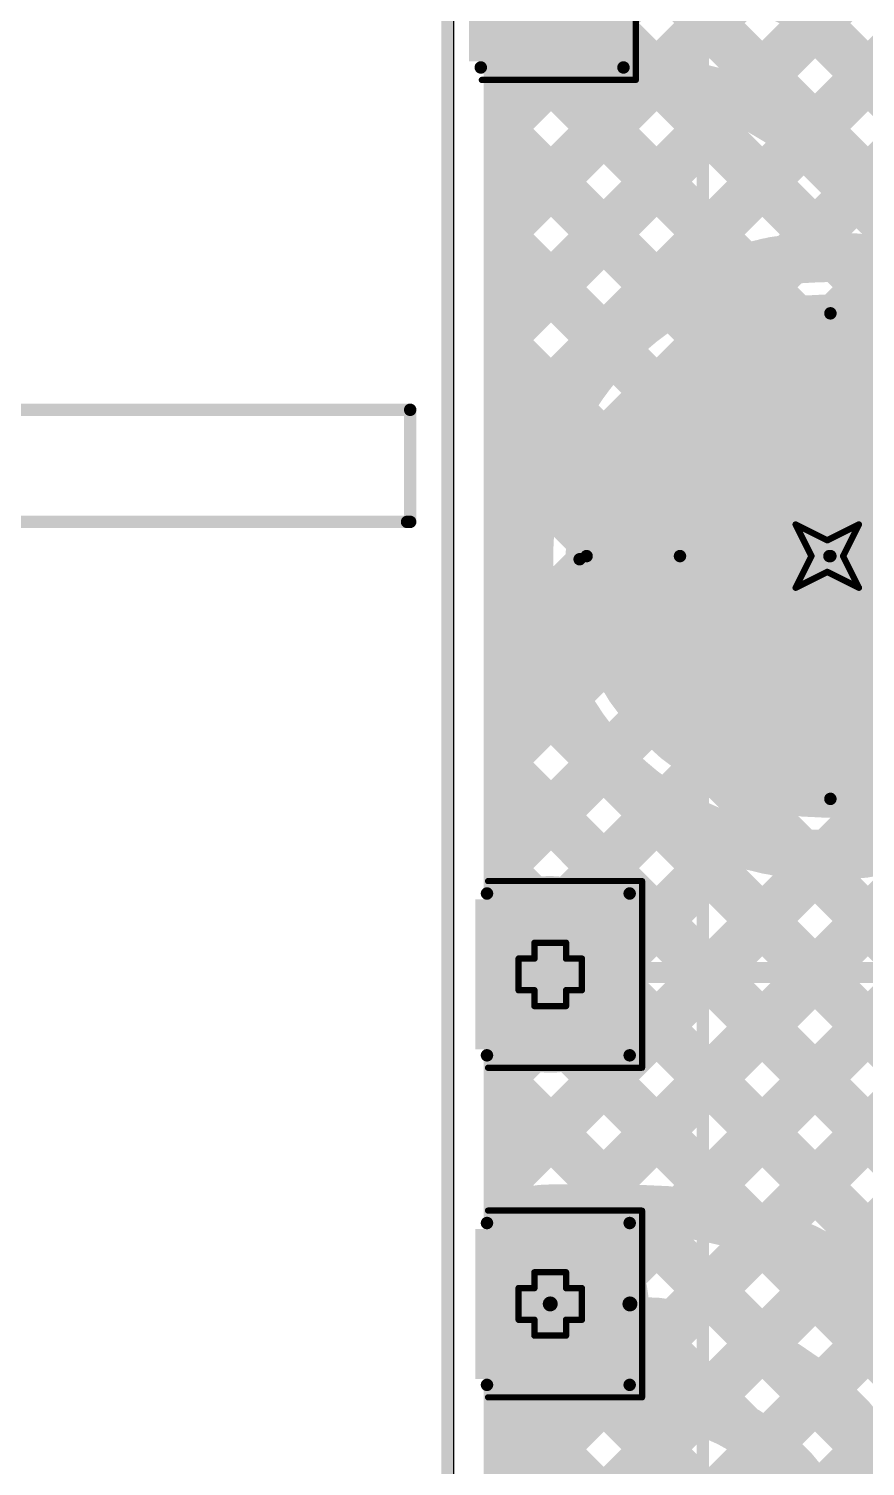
# Model space of a CAD drawing. Header units: millimetres. Extents: x 13 to 259, y -2 to 326.
# Drawn here: x 93.39 to 100.1, y 99.99 to 111.54 of the extents above; entities that cross this region are included whole.
import ezdxf

# ---------------------------------------------------------------- set-up
doc = ezdxf.new("R2010")
doc.units = ezdxf.units.MM
for name, color, linetype in [('BottomLayer', 5, 'Continuous'), ('BottomSolder', 6, 'Continuous'), ('ConnectLayer', 7, 'Continuous'), ('DrillDrawing', 1, 'Continuous'), ('Mechanical14', 56, 'Continuous'), ('Mechanical34', 56, 'Continuous'), ('Mechanical35', 56, 'Continuous'), ('Mechanical37', 56, 'Continuous'), ('Mechanical8', 56, 'Continuous'), ('MidLayer1', 16, 'Continuous'), ('MidLayer2', 76, 'Continuous'), ('MidLayer3', 90, 'Continuous'), ('MidLayer4', 156, 'Continuous'), ('MidLayer5', 130, 'Continuous'), ('MidLayer6', 216, 'Continuous'), ('MultiLayer', 9, 'Continuous'), ('TopLayer', 1, 'Continuous'), ('TopPaste', 8, 'Continuous'), ('TopSolder', 216, 'Continuous')]:
    doc.layers.add(name, color=color, linetype=linetype)

# ---------------------------------------------------------------- blocks, each defined once
blk = doc.blocks.new('PCB_CONN_0603F_54')
at = {"layer": 'Mechanical14', "const_width": 0.1}
for points in [[(0.508, 0.65), (-0.638, 0.65)], [(-0.638, 0.65), (-0.638, -0.65)], [(0.508, -0.65), (-0.638, -0.65)]]:
    blk.add_lwpolyline(points, dxfattribs=at)
at = {"layer": 'Mechanical14', "const_width": 0.05}
for points in [[(-0.663, 0.65, 1), (-0.613, 0.65, 1)], [(-0.663, 0.65, 1), (-0.613, 0.65, 1)], [(0.483, 0.65, 1), (0.533, 0.65, 1)], [(-0.663, -0.65, 1), (-0.613, -0.65, 1)], [(-0.663, -0.65, 1), (-0.613, -0.65, 1)], [(0.483, -0.65, 1), (0.533, -0.65, 1)]]:
    blk.add_lwpolyline(points, format="xyb", close=True, dxfattribs=at)
at = {"layer": 'Mechanical34', "const_width": 0.05}
blk.add_lwpolyline([(0.5, -0.75), (-0.738, -0.75)], dxfattribs=at)
at = {"layer": 'Mechanical34', "const_width": 0.025}
for points in [[(-0.75, -0.75, 1), (-0.726, -0.75, 1)], [(0.487, -0.75, 1), (0.512, -0.75, 1)]]:
    blk.add_lwpolyline(points, format="xyb", close=True, dxfattribs=at)
at = {"layer": 'Mechanical35', "const_width": 0.05}
blk.add_lwpolyline([(0.5, 0.75), (-0.738, 0.75)], dxfattribs=at)
at = {"layer": 'Mechanical35', "const_width": 0.025}
for points in [[(-0.75, 0.75, 1), (-0.726, 0.75, 1)], [(0.487, 0.75, 1), (0.512, 0.75, 1)]]:
    blk.add_lwpolyline(points, format="xyb", close=True, dxfattribs=at)
at = {"layer": 'Mechanical37', "const_width": 0.05}
blk.add_lwpolyline([(-0.738, 0.75), (-0.738, -0.75)], dxfattribs=at)
at = {"layer": 'Mechanical37', "const_width": 0.025}
for points in [[(-0.75, 0.75, 1), (-0.726, 0.75, 1)], [(-0.75, -0.75, 1), (-0.726, -0.75, 1)]]:
    blk.add_lwpolyline(points, format="xyb", close=True, dxfattribs=at)
at = {"layer": 'TopLayer'}
blk.add_solid([(-0.5, -0.5), (0.5, -0.5), (-0.5, 0.5), (0.5, 0.5)], dxfattribs=at)
at = {"layer": 'TopPaste'}
blk.add_solid([(-0.5, -0.5), (0.5, -0.5), (-0.5, 0.5), (0.5, 0.5)], dxfattribs=at)
at = {"layer": 'TopSolder'}
blk.add_solid([(-0.602, -0.602), (0.602, -0.602), (-0.602, 0.602), (0.602, 0.602)], dxfattribs=at)
blk = doc.blocks.new('PCB_CONN_0603F_55')
at = {"layer": 'Mechanical14', "const_width": 0.1}
for points in [[(0.508, 0.65), (-0.638, 0.65)], [(-0.638, 0.65), (-0.638, -0.65)], [(0.508, -0.65), (-0.638, -0.65)]]:
    blk.add_lwpolyline(points, dxfattribs=at)
at = {"layer": 'Mechanical14', "const_width": 0.05}
for points in [[(-0.663, 0.65, 1), (-0.613, 0.65, 1)], [(-0.663, 0.65, 1), (-0.613, 0.65, 1)], [(0.483, 0.65, 1), (0.533, 0.65, 1)], [(-0.663, -0.65, 1), (-0.613, -0.65, 1)], [(-0.663, -0.65, 1), (-0.613, -0.65, 1)], [(0.483, -0.65, 1), (0.533, -0.65, 1)]]:
    blk.add_lwpolyline(points, format="xyb", close=True, dxfattribs=at)
at = {"layer": 'Mechanical34', "const_width": 0.05}
blk.add_lwpolyline([(0.5, -0.75), (-0.738, -0.75)], dxfattribs=at)
at = {"layer": 'Mechanical34', "const_width": 0.025}
for points in [[(-0.75, -0.75, 1), (-0.726, -0.75, 1)], [(0.487, -0.75, 1), (0.512, -0.75, 1)]]:
    blk.add_lwpolyline(points, format="xyb", close=True, dxfattribs=at)
at = {"layer": 'Mechanical35', "const_width": 0.05}
blk.add_lwpolyline([(0.5, 0.75), (-0.738, 0.75)], dxfattribs=at)
at = {"layer": 'Mechanical35', "const_width": 0.025}
for points in [[(-0.75, 0.75, 1), (-0.726, 0.75, 1)], [(0.487, 0.75, 1), (0.512, 0.75, 1)]]:
    blk.add_lwpolyline(points, format="xyb", close=True, dxfattribs=at)
at = {"layer": 'Mechanical37', "const_width": 0.05}
blk.add_lwpolyline([(-0.738, 0.75), (-0.738, -0.75)], dxfattribs=at)
at = {"layer": 'Mechanical37', "const_width": 0.025}
for points in [[(-0.75, 0.75, 1), (-0.726, 0.75, 1)], [(-0.75, -0.75, 1), (-0.726, -0.75, 1)]]:
    blk.add_lwpolyline(points, format="xyb", close=True, dxfattribs=at)
at = {"layer": 'TopLayer'}
blk.add_solid([(-0.5, -0.5), (0.5, -0.5), (-0.5, 0.5), (0.5, 0.5)], dxfattribs=at)
at = {"layer": 'TopPaste'}
blk.add_solid([(-0.5, -0.5), (0.5, -0.5), (-0.5, 0.5), (0.5, 0.5)], dxfattribs=at)
at = {"layer": 'TopSolder'}
blk.add_solid([(-0.602, -0.602), (0.602, -0.602), (-0.602, 0.602), (0.602, 0.602)], dxfattribs=at)
blk = doc.blocks.new('PCB_CONN_0603F_56')
at = {"layer": 'Mechanical14', "const_width": 0.1}
for points in [[(0.508, 0.65), (-0.638, 0.65)], [(-0.638, 0.65), (-0.638, -0.65)], [(0.508, -0.65), (-0.638, -0.65)]]:
    blk.add_lwpolyline(points, dxfattribs=at)
at = {"layer": 'Mechanical14', "const_width": 0.05}
for points in [[(-0.663, 0.65, 1), (-0.613, 0.65, 1)], [(-0.663, 0.65, 1), (-0.613, 0.65, 1)], [(0.483, 0.65, 1), (0.533, 0.65, 1)], [(-0.663, -0.65, 1), (-0.613, -0.65, 1)], [(-0.663, -0.65, 1), (-0.613, -0.65, 1)], [(0.483, -0.65, 1), (0.533, -0.65, 1)]]:
    blk.add_lwpolyline(points, format="xyb", close=True, dxfattribs=at)
at = {"layer": 'Mechanical34', "const_width": 0.05}
blk.add_lwpolyline([(0.5, -0.75), (-0.738, -0.75)], dxfattribs=at)
at = {"layer": 'Mechanical34', "const_width": 0.025}
for points in [[(-0.75, -0.75, 1), (-0.726, -0.75, 1)], [(0.487, -0.75, 1), (0.512, -0.75, 1)]]:
    blk.add_lwpolyline(points, format="xyb", close=True, dxfattribs=at)
at = {"layer": 'Mechanical35', "const_width": 0.05}
blk.add_lwpolyline([(0.5, 0.75), (-0.738, 0.75)], dxfattribs=at)
at = {"layer": 'Mechanical35', "const_width": 0.025}
for points in [[(-0.75, 0.75, 1), (-0.726, 0.75, 1)], [(0.487, 0.75, 1), (0.512, 0.75, 1)]]:
    blk.add_lwpolyline(points, format="xyb", close=True, dxfattribs=at)
at = {"layer": 'Mechanical37', "const_width": 0.05}
blk.add_lwpolyline([(-0.738, 0.75), (-0.738, -0.75)], dxfattribs=at)
at = {"layer": 'Mechanical37', "const_width": 0.025}
for points in [[(-0.75, 0.75, 1), (-0.726, 0.75, 1)], [(-0.75, -0.75, 1), (-0.726, -0.75, 1)]]:
    blk.add_lwpolyline(points, format="xyb", close=True, dxfattribs=at)
at = {"layer": 'TopLayer'}
blk.add_solid([(-0.5, -0.5), (0.5, -0.5), (-0.5, 0.5), (0.5, 0.5)], dxfattribs=at)
at = {"layer": 'TopPaste'}
blk.add_solid([(-0.5, -0.5), (0.5, -0.5), (-0.5, 0.5), (0.5, 0.5)], dxfattribs=at)
at = {"layer": 'TopSolder'}
blk.add_solid([(-0.602, -0.602), (0.602, -0.602), (-0.602, 0.602), (0.602, 0.602)], dxfattribs=at)
blk = doc.blocks.new('MTG240_400_178')
at = {"layer": 'BottomLayer', "const_width": 2}
blk.add_lwpolyline([(-1, 0, 1), (1, 0, 1)], format="xyb", close=True, dxfattribs=at)
at = {"layer": 'BottomSolder', "const_width": 2.102}
blk.add_lwpolyline([(-1.051, 0, 1), (1.051, 0, 1)], format="xyb", close=True, dxfattribs=at)
at = {"layer": 'MidLayer1', "const_width": 2}
blk.add_lwpolyline([(-1, 0, 1), (1, 0, 1)], format="xyb", close=True, dxfattribs=at)
at = {"layer": 'MidLayer2', "const_width": 2}
blk.add_lwpolyline([(-1, 0, 1), (1, 0, 1)], format="xyb", close=True, dxfattribs=at)
at = {"layer": 'MidLayer3', "const_width": 2}
blk.add_lwpolyline([(-1, 0, 1), (1, 0, 1)], format="xyb", close=True, dxfattribs=at)
at = {"layer": 'MidLayer4', "const_width": 2}
blk.add_lwpolyline([(-1, 0, 1), (1, 0, 1)], format="xyb", close=True, dxfattribs=at)
at = {"layer": 'MidLayer5', "const_width": 2}
blk.add_lwpolyline([(-1, 0, 1), (1, 0, 1)], format="xyb", close=True, dxfattribs=at)
at = {"layer": 'MidLayer6', "const_width": 2}
blk.add_lwpolyline([(-1, 0, 1), (1, 0, 1)], format="xyb", close=True, dxfattribs=at)
at = {"layer": 'MultiLayer', "const_width": 2}
blk.add_lwpolyline([(-1, 0, 1), (1, 0, 1)], format="xyb", close=True, dxfattribs=at)
at = {"layer": 'TopLayer', "const_width": 2}
blk.add_lwpolyline([(-1, 0, 1), (1, 0, 1)], format="xyb", close=True, dxfattribs=at)
at = {"layer": 'TopSolder', "const_width": 2.102}
blk.add_lwpolyline([(-1.051, 0, 1), (1.051, 0, 1)], format="xyb", close=True, dxfattribs=at)

msp = doc.modelspace()

# ---------------------------------------------------------------- linework, layer by layer
at = {"layer": 'BottomLayer', "const_width": 0.25}
for points in [[(97.45, 103.94, 1), (97.7, 103.94, 1)], [(97.45, 101.293, 1), (97.7, 101.293, 1)]]:
    msp.add_lwpolyline(points, format="xyb", close=True, dxfattribs=at)
at = {"layer": 'ConnectLayer'}
msp.add_line((96.8, 84.7), (96.8, 118.759), dxfattribs=at)
msp.add_line((96.8, 84.7), (96.8, 118.759), dxfattribs=at)
at = {"layer": 'ConnectLayer', "const_width": 0.4}
for points in [[(97.24, 109.119), (107.393, 119.273)], [(97.24, 109.119), (107.393, 119.273)], [(98.068, 111.645), (100.849, 114.425)], [(98.068, 111.645), (100.849, 114.425)], [(98.068, 111.645), (100.849, 114.425)], [(97.24, 109.968), (101.423, 114.151)], [(97.24, 109.968), (101.423, 114.151)], [(97.24, 109.968), (101.423, 114.151)], [(97.24, 114.043), (100.95, 110.333)], [(97.24, 114.043), (100.95, 110.333)], [(97.24, 114.043), (100.95, 110.333)], [(97.24, 114.043), (100.484, 110.799)], [(98.068, 111.645), (100.484, 114.061)], [(97.24, 109.119), (101.719, 113.598)], [(97.24, 109.968), (100.484, 113.212)], [(97.24, 113.195), (100.854, 109.581)], [(97.24, 113.195), (100.854, 109.581)], [(97.24, 113.195), (100.854, 109.581)], [(97.24, 113.195), (100.484, 109.95)], [(97.24, 108.271), (101.719, 112.749)], [(97.24, 109.119), (100.484, 112.364)], [(97.24, 108.271), (100.903, 111.933)], [(97.24, 108.271), (100.903, 111.933)], [(97.24, 107.422), (101.719, 111.901)], [(99.502, 109.684), (101.603, 111.785)], [(99.502, 109.684), (101.603, 111.785)], [(97.24, 108.271), (100.484, 111.515)], [(98.025, 111.561), (99.885, 109.702)], [(98.025, 111.561), (99.885, 109.702)], [(98.025, 111.561), (101.35, 108.236)], [(98.025, 111.561), (99.885, 109.702)], [(97.24, 104.426), (97.24, 111.358)], [(97.24, 104.426), (97.24, 111.358)], [(97.24, 104.426), (97.24, 111.358)], [(97.24, 104.426), (97.24, 111.358)], [(97.24, 110.816), (97.755, 111.332)], [(97.24, 110.816), (97.755, 111.332)], [(97.24, 110.816), (97.755, 111.332)], [(97.24, 110.816), (97.755, 111.332)], [(97.447, 111.29), (99.13, 109.608)], [(97.447, 111.29), (99.13, 109.608)], [(97.447, 111.29), (101.35, 107.388)], [(97.447, 111.29), (99.13, 109.608)], [(97.24, 104.426), (97.24, 111.156)], [(97.24, 110.816), (97.514, 111.091)], [(97.24, 109.968), (98.362, 111.09)], [(97.55, 111.09), (98.423, 111.09)], [(97.648, 111.09), (99.13, 109.608)], [(98.498, 111.088), (99.885, 109.702)], [(97.24, 109.119), (99.084, 110.963)], [(97.24, 110.649), (98.542, 109.347)], [(97.24, 110.649), (98.542, 109.347)], [(97.24, 110.649), (101.35, 106.539)], [(97.24, 110.649), (98.542, 109.347)], [(97.24, 110.649), (98.542, 109.347)], [(99.502, 109.684), (100.484, 110.667)], [(97.24, 108.271), (99.608, 110.639)], [(99.682, 110.569), (100.738, 109.513)], [(99.502, 109.684), (100.034, 110.216)], [(97.24, 106.574), (100.815, 110.149)], [(97.24, 109.801), (98.071, 108.969)], [(97.24, 109.801), (98.071, 108.969)], [(97.24, 109.801), (101.35, 105.691)], [(97.24, 109.801), (98.071, 108.969)], [(97.24, 109.8), (98.071, 108.969)], [(97.24, 105.725), (100.966, 109.452)], [(97.24, 104.877), (101.35, 108.987)], [(97.24, 108.952), (97.709, 108.483)], [(97.24, 108.952), (97.709, 108.483)], [(97.24, 108.952), (101.35, 104.842)], [(97.24, 108.952), (97.709, 108.483)], [(97.24, 108.952), (97.709, 108.483)], [(97.723, 104.511), (101.35, 108.138)], [(97.24, 108.103), (97.467, 107.876)], [(97.24, 108.103), (97.467, 107.876)], [(97.24, 108.103), (101.35, 103.993)], [(97.24, 108.103), (97.467, 107.876)], [(97.24, 108.103), (97.467, 107.876)], [(97.24, 107.422), (97.416, 107.598)], [(97.24, 107.422), (97.416, 107.598)], [(97.24, 107.422), (97.416, 107.598)], [(97.24, 107.422), (97.416, 107.598)], [(97.24, 99.786), (104.762, 107.308)], [(97.24, 99.786), (104.762, 107.308)], [(97.24, 107.255), (97.406, 107.089)], [(97.24, 107.255), (97.406, 107.089)], [(97.24, 107.255), (101.35, 103.145)], [(97.24, 107.255), (97.406, 107.089)], [(97.24, 107.255), (97.406, 107.089)], [(98.147, 104.086), (101.35, 107.29)], [(97.24, 106.574), (97.453, 106.786)], [(97.24, 106.574), (97.453, 106.786)], [(97.24, 106.574), (97.453, 106.786)], [(97.24, 106.574), (97.453, 106.786)], [(97.24, 102.331), (101.35, 106.441)], [(97.24, 106.406), (100.797, 102.85)], [(97.24, 106.406), (100.797, 102.85)], [(97.24, 106.406), (101.35, 102.296)], [(97.24, 106.406), (100.797, 102.85)], [(97.24, 106.406), (100.484, 103.162)], [(97.24, 105.725), (97.681, 106.166)], [(97.24, 105.725), (97.681, 106.166)], [(97.24, 105.725), (97.681, 106.166)], [(97.24, 105.725), (97.681, 106.166)], [(97.24, 104.877), (98.034, 105.671)], [(97.24, 104.877), (98.034, 105.671)], [(97.24, 104.877), (98.034, 105.671)], [(97.24, 104.877), (98.034, 105.671)], [(97.637, 101.88), (101.35, 105.593)], [(97.24, 105.558), (101.264, 101.534)], [(97.24, 105.558), (101.264, 101.534)], [(97.24, 105.558), (101.35, 101.448)], [(97.24, 105.558), (101.264, 101.534)], [(97.24, 105.558), (100.484, 102.313)], [(97.723, 104.511), (98.494, 105.283)], [(97.723, 104.511), (98.494, 105.283)], [(97.723, 104.511), (98.494, 105.283)], [(97.723, 104.511), (98.494, 105.283)], [(97.637, 101.88), (100.763, 105.006)], [(97.637, 101.88), (100.763, 105.006)], [(97.811, 102.053), (100.763, 105.006)], [(98.147, 104.086), (99.071, 105.01)], [(98.147, 104.086), (99.071, 105.01)], [(98.147, 104.086), (99.071, 105.01)], [(98.147, 104.086), (99.071, 105.01)], [(97.24, 102.331), (99.806, 104.897)], [(97.24, 102.331), (99.806, 104.897)], [(97.24, 102.331), (99.806, 104.897)], [(97.24, 102.331), (99.806, 104.897)], [(99.589, 104.906), (101.266, 103.229)], [(99.589, 104.906), (101.266, 103.229)], [(99.589, 104.906), (101.266, 103.229)], [(99.589, 104.906), (100.484, 104.01)], [(97.24, 104.709), (97.436, 104.513)], [(97.24, 104.709), (97.436, 104.513)], [(97.24, 104.709), (97.436, 104.513)], [(97.24, 104.709), (97.436, 104.513)], [(97.24, 104.709), (97.436, 104.513)], [(97.637, 101.88), (100.484, 104.727)], [(98.122, 101.516), (101.35, 104.744)], [(98.122, 101.516), (101.124, 104.519)], [(98.122, 101.516), (101.124, 104.519)], [(98.633, 102.027), (101.124, 104.519)], [(99.318, 101.864), (101.74, 104.286)], [(97.24, 99.786), (101.35, 103.896)], [(98.122, 101.516), (100.484, 103.879)], [(98.148, 103.801), (100.796, 101.153)], [(98.148, 103.801), (100.796, 101.153)], [(98.148, 103.801), (101.35, 100.599)], [(98.148, 103.801), (100.796, 101.153)], [(98.148, 103.801), (100.484, 101.465)], [(97.24, 101.779), (97.24, 103.454)], [(97.24, 101.779), (97.24, 103.454)], [(97.24, 101.779), (97.24, 103.454)], [(97.24, 101.976), (97.24, 103.454)], [(97.24, 101.779), (97.24, 103.454)], [(97.24, 103.18), (97.429, 103.368)], [(97.24, 103.18), (97.429, 103.368)], [(97.24, 103.18), (97.429, 103.368)], [(97.24, 103.18), (97.429, 103.368)], [(97.24, 103.18), (97.429, 103.368)], [(97.73, 103.371), (105.694, 95.407)], [(97.73, 103.371), (105.694, 95.407)], [(97.73, 103.371), (101.35, 99.751)], [(97.73, 103.371), (99.197, 101.904)], [(97.73, 103.371), (100.484, 100.616)], [(97.24, 99.786), (100.484, 103.03)], [(97.537, 99.234), (101.35, 103.047)], [(97.24, 103.012), (104.471, 95.781)], [(97.24, 103.012), (104.471, 95.781)], [(97.24, 103.012), (101.35, 98.902)], [(97.24, 103.012), (98.199, 102.053)], [(97.24, 103.012), (100.484, 99.768)], [(97.537, 99.234), (100.784, 102.481)], [(97.537, 99.234), (100.784, 102.481)], [(99.896, 101.593), (100.784, 102.481)], [(97.24, 102.164), (97.523, 101.881)], [(97.24, 102.164), (97.523, 101.881)], [(97.24, 102.164), (97.523, 101.881)], [(97.24, 102.164), (97.377, 102.027)], [(97.24, 102.164), (97.523, 101.881)], [(97.537, 99.234), (100.484, 102.182)], [(98.088, 98.937), (101.35, 102.199)], [(97.575, 102.053), (98.215, 102.053)], [(98.088, 98.937), (101.221, 102.07)], [(98.088, 98.937), (101.221, 102.07)], [(97.24, 97.24), (101.35, 101.35)], [(97.24, 97.24), (101.35, 101.35)], [(98.088, 98.937), (100.484, 101.333)], [(98.163, 101.241), (101.073, 98.33)], [(98.163, 101.241), (101.073, 98.33)], [(98.163, 101.241), (101.35, 98.054)], [(98.163, 101.241), (100.484, 98.919)], [(97.24, 99.131), (97.24, 100.808)], [(97.24, 99.131), (97.24, 100.808)], [(97.24, 99.131), (97.24, 100.808)], [(97.24, 99.131), (97.24, 100.808)], [(97.24, 97.24), (100.784, 100.784)], [(97.24, 97.24), (100.784, 100.784)], [(97.24, 97.24), (100.784, 100.784)], [(97.24, 97.24), (100.784, 100.784)], [(97.24, 100.634), (97.353, 100.747)], [(97.24, 100.634), (97.353, 100.747)], [(97.24, 100.634), (97.353, 100.747)], [(97.24, 100.634), (97.353, 100.747)], [(97.805, 100.75), (100.76, 97.795)], [(97.805, 100.75), (100.76, 97.795)], [(97.805, 100.75), (101.35, 97.205)], [(97.805, 100.75), (100.484, 98.071)], [(97.24, 99.131), (97.24, 100.611)], [(97.24, 99.786), (97.988, 100.533)], [(97.575, 100.533), (98.215, 100.533)], [(98.022, 100.533), (99.995, 98.56)], [(97.24, 97.24), (100.484, 100.484)], [(97.24, 97.24), (100.484, 100.484)], [(97.24, 100.467), (102.485, 95.221)], [(97.24, 100.467), (102.485, 95.221)], [(97.24, 100.467), (101.35, 96.357)], [(97.24, 100.467), (99.995, 97.711)], [(97.24, 100.467), (100.484, 97.222)], [(97.537, 99.234), (98.753, 100.45)], [(99.114, 100.29), (99.752, 99.652)], [(98.088, 98.937), (99.309, 100.158)]]:
    msp.add_lwpolyline(points, dxfattribs=at)
for points in [[(98.423, 112.61, -0.198912), (100.756, 111.643)], [(98.115, 111.875, -0.570884), (97.24, 111.358)], [(98.115, 111.875, -0.570884), (97.24, 111.358)], [(98.115, 111.875, -0.570884), (97.24, 111.358)], [(98.115, 111.875, -0.570884), (97.24, 111.358)], [(97.55, 111.09, -0.105426), (97.24, 111.156)], [(98.423, 111.09, -0.198912), (99.682, 110.569)], [(100.761, 105.098, -3.352953), (102.203, 107.3)], [(100.761, 105.098, -3.352953), (102.203, 107.3)], [(100.761, 105.098, -1.518607), (100.738, 109.513)], [(100.484, 104.997, -1.340327), (100.484, 109.603)], [(97.24, 104.426, -0.604412), (98.165, 103.94)], [(97.24, 104.426, -0.604412), (98.165, 103.94)], [(97.24, 104.426, -0.604412), (98.165, 103.94)], [(97.24, 104.426, -0.604412), (98.165, 103.94)], [(97.24, 104.426, -0.604412), (98.165, 103.94)], [(98.165, 103.94, -0.604412), (97.24, 103.454)], [(98.165, 103.94, -0.604412), (97.24, 103.454)], [(98.165, 103.94, -0.604412), (97.24, 103.454)], [(98.165, 103.94, -0.604412), (97.24, 103.454)], [(98.165, 103.94, -0.604412), (97.24, 103.454)], [(97.24, 101.976, -0.114618), (97.575, 102.053)], [(98.215, 102.053, -0.225031), (100.77, 100.842)], [(97.24, 101.779, -0.604412), (98.165, 101.293)], [(97.24, 101.779, -0.604412), (98.165, 101.293)], [(97.24, 101.779, -0.604412), (98.165, 101.293)], [(97.24, 101.779, -0.604412), (98.165, 101.293)], [(98.165, 101.293, -0.604412), (97.24, 100.808)], [(98.165, 101.293, -0.604412), (97.24, 100.808)], [(98.165, 101.293, -0.604412), (97.24, 100.808)], [(98.165, 101.293, -0.604412), (97.24, 100.808)], [(97.575, 100.533, -0.114618), (97.24, 100.611)], [(98.215, 100.533, -0.414214), (99.995, 98.753)]]:
    msp.add_lwpolyline(points, format="xyb", dxfattribs=at)
at = {"layer": 'ConnectLayer', "const_width": 0.2}
for points in [[(97.968, 111.645, 1), (98.168, 111.645, 1)], [(97.968, 111.645, 1), (98.168, 111.645, 1)], [(97.968, 111.645, 1), (98.168, 111.645, 1)], [(97.968, 111.645, 1), (98.168, 111.645, 1)], [(97.925, 111.561, 1), (98.125, 111.561, 1)], [(97.925, 111.561, 1), (98.125, 111.561, 1)], [(97.925, 111.561, 1), (98.125, 111.561, 1)], [(97.925, 111.561, 1), (98.125, 111.561, 1)], [(97.14, 111.358, 1), (97.34, 111.358, 1)], [(97.14, 111.358, 1), (97.34, 111.358, 1)], [(97.14, 111.358, 1), (97.34, 111.358, 1)], [(97.14, 111.358, 1), (97.34, 111.358, 1)], [(97.14, 111.358, 1), (97.34, 111.358, 1)], [(97.14, 111.358, 1), (97.34, 111.358, 1)], [(97.14, 111.358, 1), (97.34, 111.358, 1)], [(97.14, 111.358, 1), (97.34, 111.358, 1)], [(97.347, 111.29, 1), (97.547, 111.29, 1)], [(97.347, 111.29, 1), (97.547, 111.29, 1)], [(97.347, 111.29, 1), (97.547, 111.29, 1)], [(97.347, 111.29, 1), (97.547, 111.29, 1)], [(97.655, 111.332, 1), (97.855, 111.332, 1)], [(97.655, 111.332, 1), (97.855, 111.332, 1)], [(97.655, 111.332, 1), (97.855, 111.332, 1)], [(97.655, 111.332, 1), (97.855, 111.332, 1)], [(97.14, 111.156, 1), (97.34, 111.156, 1)], [(97.14, 111.156, 1), (97.34, 111.156, 1)], [(97.414, 111.091, 1), (97.614, 111.091, 1)], [(97.45, 111.09, 1), (97.65, 111.09, 1)], [(97.45, 111.09, 1), (97.65, 111.09, 1)], [(97.548, 111.09, 1), (97.748, 111.09, 1)], [(98.262, 111.09, 1), (98.462, 111.09, 1)], [(98.323, 111.09, 1), (98.523, 111.09, 1)], [(98.323, 111.09, 1), (98.523, 111.09, 1)], [(98.398, 111.088, 1), (98.598, 111.088, 1)], [(98.984, 110.963, 1), (99.184, 110.963, 1)], [(97.14, 110.816, 1), (97.34, 110.816, 1)], [(97.14, 110.816, 1), (97.34, 110.816, 1)], [(97.14, 110.816, 1), (97.34, 110.816, 1)], [(97.14, 110.816, 1), (97.34, 110.816, 1)], [(97.14, 110.816, 1), (97.34, 110.816, 1)], [(97.14, 110.649, 1), (97.34, 110.649, 1)], [(97.14, 110.649, 1), (97.34, 110.649, 1)], [(97.14, 110.649, 1), (97.34, 110.649, 1)], [(97.14, 110.649, 1), (97.34, 110.649, 1)], [(97.14, 110.649, 1), (97.34, 110.649, 1)], [(99.508, 110.639, 1), (99.708, 110.639, 1)], [(99.582, 110.569, 1), (99.782, 110.569, 1)], [(99.582, 110.569, 1), (99.782, 110.569, 1)], [(99.934, 110.216, 1), (100.134, 110.216, 1)], [(97.14, 109.968, 1), (97.34, 109.968, 1)], [(97.14, 109.968, 1), (97.34, 109.968, 1)], [(97.14, 109.968, 1), (97.34, 109.968, 1)], [(97.14, 109.968, 1), (97.34, 109.968, 1)], [(97.14, 109.968, 1), (97.34, 109.968, 1)], [(97.14, 109.801, 1), (97.34, 109.801, 1)], [(97.14, 109.801, 1), (97.34, 109.801, 1)], [(97.14, 109.801, 1), (97.34, 109.801, 1)], [(97.14, 109.801, 1), (97.34, 109.801, 1)], [(97.14, 109.8, 1), (97.34, 109.8, 1)], [(99.402, 109.684, 1), (99.602, 109.684, 1)], [(99.402, 109.684, 1), (99.602, 109.684, 1)], [(99.402, 109.684, 1), (99.602, 109.684, 1)], [(99.402, 109.684, 1), (99.602, 109.684, 1)], [(99.785, 109.702, 1), (99.985, 109.702, 1)], [(99.785, 109.702, 1), (99.985, 109.702, 1)], [(99.785, 109.702, 1), (99.985, 109.702, 1)], [(99.785, 109.702, 1), (99.985, 109.702, 1)], [(99.03, 109.608, 1), (99.23, 109.608, 1)], [(99.03, 109.608, 1), (99.23, 109.608, 1)], [(99.03, 109.608, 1), (99.23, 109.608, 1)], [(99.03, 109.608, 1), (99.23, 109.608, 1)], [(98.442, 109.347, 1), (98.642, 109.347, 1)], [(98.442, 109.347, 1), (98.642, 109.347, 1)], [(98.442, 109.347, 1), (98.642, 109.347, 1)], [(98.442, 109.347, 1), (98.642, 109.347, 1)], [(97.14, 109.119, 1), (97.34, 109.119, 1)], [(97.14, 109.119, 1), (97.34, 109.119, 1)], [(97.14, 109.119, 1), (97.34, 109.119, 1)], [(97.14, 109.119, 1), (97.34, 109.119, 1)], [(97.14, 109.119, 1), (97.34, 109.119, 1)], [(97.14, 108.952, 1), (97.34, 108.952, 1)], [(97.14, 108.952, 1), (97.34, 108.952, 1)], [(97.14, 108.952, 1), (97.34, 108.952, 1)], [(97.14, 108.952, 1), (97.34, 108.952, 1)], [(97.14, 108.952, 1), (97.34, 108.952, 1)], [(97.971, 108.969, 1), (98.171, 108.969, 1)], [(97.971, 108.969, 1), (98.171, 108.969, 1)], [(97.971, 108.969, 1), (98.171, 108.969, 1)], [(97.971, 108.969, 1), (98.171, 108.969, 1)], [(97.609, 108.483, 1), (97.809, 108.483, 1)], [(97.609, 108.483, 1), (97.809, 108.483, 1)], [(97.609, 108.483, 1), (97.809, 108.483, 1)], [(97.609, 108.483, 1), (97.809, 108.483, 1)], [(97.14, 108.271, 1), (97.34, 108.271, 1)], [(97.14, 108.271, 1), (97.34, 108.271, 1)], [(97.14, 108.271, 1), (97.34, 108.271, 1)], [(97.14, 108.271, 1), (97.34, 108.271, 1)], [(97.14, 108.271, 1), (97.34, 108.271, 1)], [(97.14, 108.103, 1), (97.34, 108.103, 1)], [(97.14, 108.103, 1), (97.34, 108.103, 1)], [(97.14, 108.103, 1), (97.34, 108.103, 1)], [(97.14, 108.103, 1), (97.34, 108.103, 1)], [(97.14, 108.103, 1), (97.34, 108.103, 1)], [(97.367, 107.876, 1), (97.567, 107.876, 1)], [(97.367, 107.876, 1), (97.567, 107.876, 1)], [(97.367, 107.876, 1), (97.567, 107.876, 1)], [(97.367, 107.876, 1), (97.567, 107.876, 1)], [(97.316, 107.598, 1), (97.516, 107.598, 1)], [(97.316, 107.598, 1), (97.516, 107.598, 1)], [(97.316, 107.598, 1), (97.516, 107.598, 1)], [(97.316, 107.598, 1), (97.516, 107.598, 1)], [(97.14, 107.422, 1), (97.34, 107.422, 1)], [(97.14, 107.422, 1), (97.34, 107.422, 1)], [(97.14, 107.422, 1), (97.34, 107.422, 1)], [(97.14, 107.422, 1), (97.34, 107.422, 1)], [(97.14, 107.422, 1), (97.34, 107.422, 1)], [(97.14, 107.255, 1), (97.34, 107.255, 1)], [(97.14, 107.255, 1), (97.34, 107.255, 1)], [(97.14, 107.255, 1), (97.34, 107.255, 1)], [(97.14, 107.255, 1), (97.34, 107.255, 1)], [(97.14, 107.255, 1), (97.34, 107.255, 1)], [(97.306, 107.089, 1), (97.506, 107.089, 1)], [(97.306, 107.089, 1), (97.506, 107.089, 1)], [(97.306, 107.089, 1), (97.506, 107.089, 1)], [(97.306, 107.089, 1), (97.506, 107.089, 1)], [(97.353, 106.786, 1), (97.553, 106.786, 1)], [(97.353, 106.786, 1), (97.553, 106.786, 1)], [(97.353, 106.786, 1), (97.553, 106.786, 1)], [(97.353, 106.786, 1), (97.553, 106.786, 1)], [(97.14, 106.574, 1), (97.34, 106.574, 1)], [(97.14, 106.574, 1), (97.34, 106.574, 1)], [(97.14, 106.574, 1), (97.34, 106.574, 1)], [(97.14, 106.574, 1), (97.34, 106.574, 1)], [(97.14, 106.574, 1), (97.34, 106.574, 1)], [(97.14, 106.406, 1), (97.34, 106.406, 1)], [(97.14, 106.406, 1), (97.34, 106.406, 1)], [(97.14, 106.406, 1), (97.34, 106.406, 1)], [(97.14, 106.406, 1), (97.34, 106.406, 1)], [(97.14, 106.406, 1), (97.34, 106.406, 1)], [(97.581, 106.166, 1), (97.781, 106.166, 1)], [(97.581, 106.166, 1), (97.781, 106.166, 1)], [(97.581, 106.166, 1), (97.781, 106.166, 1)], [(97.581, 106.166, 1), (97.781, 106.166, 1)], [(97.14, 105.725, 1), (97.34, 105.725, 1)], [(97.14, 105.725, 1), (97.34, 105.725, 1)], [(97.14, 105.725, 1), (97.34, 105.725, 1)], [(97.14, 105.725, 1), (97.34, 105.725, 1)], [(97.14, 105.725, 1), (97.34, 105.725, 1)], [(97.934, 105.671, 1), (98.134, 105.671, 1)], [(97.934, 105.671, 1), (98.134, 105.671, 1)], [(97.934, 105.671, 1), (98.134, 105.671, 1)], [(97.934, 105.671, 1), (98.134, 105.671, 1)], [(97.14, 105.558, 1), (97.34, 105.558, 1)], [(97.14, 105.558, 1), (97.34, 105.558, 1)], [(97.14, 105.558, 1), (97.34, 105.558, 1)], [(97.14, 105.558, 1), (97.34, 105.558, 1)], [(97.14, 105.558, 1), (97.34, 105.558, 1)], [(98.394, 105.283, 1), (98.594, 105.283, 1)], [(98.394, 105.283, 1), (98.594, 105.283, 1)], [(98.394, 105.283, 1), (98.594, 105.283, 1)], [(98.394, 105.283, 1), (98.594, 105.283, 1)], [(98.971, 105.01, 1), (99.171, 105.01, 1)], [(98.971, 105.01, 1), (99.171, 105.01, 1)], [(98.971, 105.01, 1), (99.171, 105.01, 1)], [(98.971, 105.01, 1), (99.171, 105.01, 1)], [(97.14, 104.877, 1), (97.34, 104.877, 1)], [(97.14, 104.877, 1), (97.34, 104.877, 1)], [(97.14, 104.877, 1), (97.34, 104.877, 1)], [(97.14, 104.877, 1), (97.34, 104.877, 1)], [(97.14, 104.877, 1), (97.34, 104.877, 1)], [(99.489, 104.906, 1), (99.689, 104.906, 1)], [(99.489, 104.906, 1), (99.689, 104.906, 1)], [(99.489, 104.906, 1), (99.689, 104.906, 1)], [(99.489, 104.906, 1), (99.689, 104.906, 1)], [(99.706, 104.897, 1), (99.906, 104.897, 1)], [(99.706, 104.897, 1), (99.906, 104.897, 1)], [(99.706, 104.897, 1), (99.906, 104.897, 1)], [(99.706, 104.897, 1), (99.906, 104.897, 1)], [(97.14, 104.709, 1), (97.34, 104.709, 1)], [(97.14, 104.709, 1), (97.34, 104.709, 1)], [(97.14, 104.709, 1), (97.34, 104.709, 1)], [(97.14, 104.709, 1), (97.34, 104.709, 1)], [(97.14, 104.709, 1), (97.34, 104.709, 1)], [(97.14, 104.426, 1), (97.34, 104.426, 1)], [(97.14, 104.426, 1), (97.34, 104.426, 1)], [(97.14, 104.426, 1), (97.34, 104.426, 1)], [(97.14, 104.426, 1), (97.34, 104.426, 1)], [(97.14, 104.426, 1), (97.34, 104.426, 1)], [(97.14, 104.426, 1), (97.34, 104.426, 1)], [(97.14, 104.426, 1), (97.34, 104.426, 1)], [(97.14, 104.426, 1), (97.34, 104.426, 1)], [(97.14, 104.426, 1), (97.34, 104.426, 1)], [(97.14, 104.426, 1), (97.34, 104.426, 1)], [(97.336, 104.513, 1), (97.536, 104.513, 1)], [(97.336, 104.513, 1), (97.536, 104.513, 1)], [(97.336, 104.513, 1), (97.536, 104.513, 1)], [(97.336, 104.513, 1), (97.536, 104.513, 1)], [(97.336, 104.513, 1), (97.536, 104.513, 1)], [(97.623, 104.511, 1), (97.823, 104.511, 1)], [(97.623, 104.511, 1), (97.823, 104.511, 1)], [(97.623, 104.511, 1), (97.823, 104.511, 1)], [(97.623, 104.511, 1), (97.823, 104.511, 1)], [(97.623, 104.511, 1), (97.823, 104.511, 1)], [(98.047, 104.086, 1), (98.247, 104.086, 1)], [(98.047, 104.086, 1), (98.247, 104.086, 1)], [(98.047, 104.086, 1), (98.247, 104.086, 1)], [(98.047, 104.086, 1), (98.247, 104.086, 1)], [(98.047, 104.086, 1), (98.247, 104.086, 1)], [(98.065, 103.94, 1), (98.265, 103.94, 1)], [(98.065, 103.94, 1), (98.265, 103.94, 1)], [(98.065, 103.94, 1), (98.265, 103.94, 1)], [(98.065, 103.94, 1), (98.265, 103.94, 1)], [(98.065, 103.94, 1), (98.265, 103.94, 1)], [(98.065, 103.94, 1), (98.265, 103.94, 1)], [(98.065, 103.94, 1), (98.265, 103.94, 1)], [(98.065, 103.94, 1), (98.265, 103.94, 1)], [(98.065, 103.94, 1), (98.265, 103.94, 1)], [(98.065, 103.94, 1), (98.265, 103.94, 1)], [(98.048, 103.801, 1), (98.248, 103.801, 1)], [(98.048, 103.801, 1), (98.248, 103.801, 1)], [(98.048, 103.801, 1), (98.248, 103.801, 1)], [(98.048, 103.801, 1), (98.248, 103.801, 1)], [(98.048, 103.801, 1), (98.248, 103.801, 1)], [(97.14, 103.454, 1), (97.34, 103.454, 1)], [(97.14, 103.454, 1), (97.34, 103.454, 1)], [(97.14, 103.454, 1), (97.34, 103.454, 1)], [(97.14, 103.454, 1), (97.34, 103.454, 1)], [(97.14, 103.454, 1), (97.34, 103.454, 1)], [(97.14, 103.454, 1), (97.34, 103.454, 1)], [(97.14, 103.454, 1), (97.34, 103.454, 1)], [(97.14, 103.454, 1), (97.34, 103.454, 1)], [(97.14, 103.454, 1), (97.34, 103.454, 1)], [(97.14, 103.454, 1), (97.34, 103.454, 1)], [(97.329, 103.368, 1), (97.529, 103.368, 1)], [(97.329, 103.368, 1), (97.529, 103.368, 1)], [(97.329, 103.368, 1), (97.529, 103.368, 1)], [(97.329, 103.368, 1), (97.529, 103.368, 1)], [(97.329, 103.368, 1), (97.529, 103.368, 1)], [(97.63, 103.371, 1), (97.83, 103.371, 1)], [(97.63, 103.371, 1), (97.83, 103.371, 1)], [(97.63, 103.371, 1), (97.83, 103.371, 1)], [(97.63, 103.371, 1), (97.83, 103.371, 1)], [(97.63, 103.371, 1), (97.83, 103.371, 1)], [(97.14, 103.18, 1), (97.34, 103.18, 1)], [(97.14, 103.18, 1), (97.34, 103.18, 1)], [(97.14, 103.18, 1), (97.34, 103.18, 1)], [(97.14, 103.18, 1), (97.34, 103.18, 1)], [(97.14, 103.18, 1), (97.34, 103.18, 1)], [(97.14, 103.012, 1), (97.34, 103.012, 1)], [(97.14, 103.012, 1), (97.34, 103.012, 1)], [(97.14, 103.012, 1), (97.34, 103.012, 1)], [(97.14, 103.012, 1), (97.34, 103.012, 1)], [(97.14, 103.012, 1), (97.34, 103.012, 1)], [(97.14, 102.331, 1), (97.34, 102.331, 1)], [(97.14, 102.331, 1), (97.34, 102.331, 1)], [(97.14, 102.331, 1), (97.34, 102.331, 1)], [(97.14, 102.331, 1), (97.34, 102.331, 1)], [(97.14, 102.331, 1), (97.34, 102.331, 1)], [(97.14, 102.164, 1), (97.34, 102.164, 1)], [(97.14, 102.164, 1), (97.34, 102.164, 1)], [(97.14, 102.164, 1), (97.34, 102.164, 1)], [(97.14, 102.164, 1), (97.34, 102.164, 1)], [(97.14, 102.164, 1), (97.34, 102.164, 1)], [(97.277, 102.027, 1), (97.477, 102.027, 1)], [(97.475, 102.053, 1), (97.675, 102.053, 1)], [(97.475, 102.053, 1), (97.675, 102.053, 1)], [(97.711, 102.053, 1), (97.911, 102.053, 1)], [(98.099, 102.053, 1), (98.299, 102.053, 1)], [(98.115, 102.053, 1), (98.315, 102.053, 1)], [(98.115, 102.053, 1), (98.315, 102.053, 1)], [(98.533, 102.027, 1), (98.733, 102.027, 1)], [(97.14, 101.976, 1), (97.34, 101.976, 1)], [(97.14, 101.976, 1), (97.34, 101.976, 1)], [(97.423, 101.881, 1), (97.623, 101.881, 1)], [(97.423, 101.881, 1), (97.623, 101.881, 1)], [(97.423, 101.881, 1), (97.623, 101.881, 1)], [(97.423, 101.881, 1), (97.623, 101.881, 1)], [(97.537, 101.88, 1), (97.737, 101.88, 1)], [(97.537, 101.88, 1), (97.737, 101.88, 1)], [(97.537, 101.88, 1), (97.737, 101.88, 1)], [(97.537, 101.88, 1), (97.737, 101.88, 1)], [(99.097, 101.904, 1), (99.297, 101.904, 1)], [(97.14, 101.779, 1), (97.34, 101.779, 1)], [(97.14, 101.779, 1), (97.34, 101.779, 1)], [(97.14, 101.779, 1), (97.34, 101.779, 1)], [(97.14, 101.779, 1), (97.34, 101.779, 1)], [(97.14, 101.779, 1), (97.34, 101.779, 1)], [(97.14, 101.779, 1), (97.34, 101.779, 1)], [(97.14, 101.779, 1), (97.34, 101.779, 1)], [(97.14, 101.779, 1), (97.34, 101.779, 1)], [(99.218, 101.864, 1), (99.418, 101.864, 1)], [(99.796, 101.593, 1), (99.996, 101.593, 1)], [(98.022, 101.516, 1), (98.222, 101.516, 1)], [(98.022, 101.516, 1), (98.222, 101.516, 1)], [(98.022, 101.516, 1), (98.222, 101.516, 1)], [(98.022, 101.516, 1), (98.222, 101.516, 1)], [(98.063, 101.241, 1), (98.263, 101.241, 1)], [(98.063, 101.241, 1), (98.263, 101.241, 1)], [(98.063, 101.241, 1), (98.263, 101.241, 1)], [(98.063, 101.241, 1), (98.263, 101.241, 1)], [(98.065, 101.293, 1), (98.265, 101.293, 1)], [(98.065, 101.293, 1), (98.265, 101.293, 1)], [(98.065, 101.293, 1), (98.265, 101.293, 1)], [(98.065, 101.293, 1), (98.265, 101.293, 1)], [(98.065, 101.293, 1), (98.265, 101.293, 1)], [(98.065, 101.293, 1), (98.265, 101.293, 1)], [(98.065, 101.293, 1), (98.265, 101.293, 1)], [(98.065, 101.293, 1), (98.265, 101.293, 1)], [(97.14, 100.808, 1), (97.34, 100.808, 1)], [(97.14, 100.808, 1), (97.34, 100.808, 1)], [(97.14, 100.808, 1), (97.34, 100.808, 1)], [(97.14, 100.808, 1), (97.34, 100.808, 1)], [(97.14, 100.808, 1), (97.34, 100.808, 1)], [(97.14, 100.808, 1), (97.34, 100.808, 1)], [(97.14, 100.808, 1), (97.34, 100.808, 1)], [(97.14, 100.808, 1), (97.34, 100.808, 1)], [(97.253, 100.747, 1), (97.453, 100.747, 1)], [(97.253, 100.747, 1), (97.453, 100.747, 1)], [(97.253, 100.747, 1), (97.453, 100.747, 1)], [(97.253, 100.747, 1), (97.453, 100.747, 1)], [(97.705, 100.75, 1), (97.905, 100.75, 1)], [(97.705, 100.75, 1), (97.905, 100.75, 1)], [(97.705, 100.75, 1), (97.905, 100.75, 1)], [(97.705, 100.75, 1), (97.905, 100.75, 1)], [(97.14, 100.634, 1), (97.34, 100.634, 1)], [(97.14, 100.634, 1), (97.34, 100.634, 1)], [(97.14, 100.634, 1), (97.34, 100.634, 1)], [(97.14, 100.634, 1), (97.34, 100.634, 1)], [(97.14, 100.611, 1), (97.34, 100.611, 1)], [(97.14, 100.611, 1), (97.34, 100.611, 1)], [(97.475, 100.533, 1), (97.675, 100.533, 1)], [(97.475, 100.533, 1), (97.675, 100.533, 1)], [(97.888, 100.533, 1), (98.088, 100.533, 1)], [(97.922, 100.533, 1), (98.122, 100.533, 1)], [(98.115, 100.533, 1), (98.315, 100.533, 1)], [(98.115, 100.533, 1), (98.315, 100.533, 1)], [(97.14, 100.467, 1), (97.34, 100.467, 1)], [(97.14, 100.467, 1), (97.34, 100.467, 1)], [(97.14, 100.467, 1), (97.34, 100.467, 1)], [(97.14, 100.467, 1), (97.34, 100.467, 1)], [(97.14, 100.467, 1), (97.34, 100.467, 1)], [(98.653, 100.45, 1), (98.853, 100.45, 1)], [(99.014, 100.29, 1), (99.214, 100.29, 1)], [(99.209, 100.158, 1), (99.409, 100.158, 1)]]:
    msp.add_lwpolyline(points, format="xyb", close=True, dxfattribs=at)
at = {"layer": 'DrillDrawing', "const_width": 0.0508}
for points in [[(99.546, 107.554), (99.8, 107.427)], [(99.546, 107.554), (99.673, 107.3)], [(99.8, 107.427), (100.054, 107.554)], [(99.927, 107.3), (100.054, 107.554)], [(99.546, 107.046), (99.673, 107.3)], [(99.927, 107.3), (100.054, 107.046)], [(99.546, 107.046), (99.8, 107.173)], [(99.8, 107.173), (100.054, 107.046)], [(97.448, 104.067), (97.448, 104.194)], [(97.448, 104.194), (97.702, 104.194)], [(97.702, 104.067), (97.702, 104.194)], [(97.321, 103.813), (97.321, 104.067)], [(97.321, 104.067), (97.448, 104.067)], [(97.702, 104.067), (97.829, 104.067)], [(97.829, 103.813), (97.829, 104.067)], [(97.321, 103.813), (97.448, 103.813)], [(97.448, 103.686), (97.448, 103.813)], [(97.702, 103.813), (97.829, 103.813)], [(97.702, 103.686), (97.702, 103.813)], [(97.448, 103.686), (97.702, 103.686)], [(97.448, 101.42), (97.448, 101.547)], [(97.448, 101.547), (97.702, 101.547)], [(97.702, 101.42), (97.702, 101.547)], [(97.321, 101.166), (97.321, 101.42)], [(97.321, 101.42), (97.448, 101.42)], [(97.702, 101.42), (97.829, 101.42)], [(97.829, 101.166), (97.829, 101.42)], [(97.321, 101.166), (97.448, 101.166)], [(97.448, 101.039), (97.448, 101.166)], [(97.702, 101.166), (97.829, 101.166)], [(97.702, 101.039), (97.702, 101.166)], [(97.448, 101.039), (97.702, 101.039)]]:
    msp.add_lwpolyline(points, dxfattribs=at)
at = {"layer": 'DrillDrawing', "const_width": 0.0254}
for points in [[(99.533, 107.554, 1), (99.559, 107.554, 1)], [(99.533, 107.554, 1), (99.559, 107.554, 1)], [(100.041, 107.554, 1), (100.067, 107.554, 1)], [(100.041, 107.554, 1), (100.067, 107.554, 1)], [(99.787, 107.427, 1), (99.813, 107.427, 1)], [(99.787, 107.427, 1), (99.813, 107.427, 1)], [(99.66, 107.3, 1), (99.686, 107.3, 1)], [(99.66, 107.3, 1), (99.686, 107.3, 1)], [(99.914, 107.3, 1), (99.94, 107.3, 1)], [(99.914, 107.3, 1), (99.94, 107.3, 1)], [(99.787, 107.173, 1), (99.813, 107.173, 1)], [(99.787, 107.173, 1), (99.813, 107.173, 1)], [(99.533, 107.046, 1), (99.559, 107.046, 1)], [(99.533, 107.046, 1), (99.559, 107.046, 1)], [(100.041, 107.046, 1), (100.067, 107.046, 1)], [(100.041, 107.046, 1), (100.067, 107.046, 1)], [(97.435, 104.194, 1), (97.461, 104.194, 1)], [(97.435, 104.194, 1), (97.461, 104.194, 1)], [(97.689, 104.194, 1), (97.715, 104.194, 1)], [(97.689, 104.194, 1), (97.715, 104.194, 1)], [(97.308, 104.067, 1), (97.334, 104.067, 1)], [(97.308, 104.067, 1), (97.334, 104.067, 1)], [(97.435, 104.067, 1), (97.461, 104.067, 1)], [(97.435, 104.067, 1), (97.461, 104.067, 1)], [(97.689, 104.067, 1), (97.715, 104.067, 1)], [(97.689, 104.067, 1), (97.715, 104.067, 1)], [(97.816, 104.067, 1), (97.842, 104.067, 1)], [(97.816, 104.067, 1), (97.842, 104.067, 1)], [(97.308, 103.813, 1), (97.334, 103.813, 1)], [(97.308, 103.813, 1), (97.334, 103.813, 1)], [(97.435, 103.813, 1), (97.461, 103.813, 1)], [(97.435, 103.813, 1), (97.461, 103.813, 1)], [(97.689, 103.813, 1), (97.715, 103.813, 1)], [(97.689, 103.813, 1), (97.715, 103.813, 1)], [(97.816, 103.813, 1), (97.842, 103.813, 1)], [(97.816, 103.813, 1), (97.842, 103.813, 1)], [(97.435, 103.686, 1), (97.461, 103.686, 1)], [(97.435, 103.686, 1), (97.461, 103.686, 1)], [(97.689, 103.686, 1), (97.715, 103.686, 1)], [(97.689, 103.686, 1), (97.715, 103.686, 1)], [(97.435, 101.547, 1), (97.461, 101.547, 1)], [(97.435, 101.547, 1), (97.461, 101.547, 1)], [(97.689, 101.547, 1), (97.715, 101.547, 1)], [(97.689, 101.547, 1), (97.715, 101.547, 1)], [(97.308, 101.42, 1), (97.334, 101.42, 1)], [(97.308, 101.42, 1), (97.334, 101.42, 1)], [(97.435, 101.42, 1), (97.461, 101.42, 1)], [(97.435, 101.42, 1), (97.461, 101.42, 1)], [(97.689, 101.42, 1), (97.715, 101.42, 1)], [(97.689, 101.42, 1), (97.715, 101.42, 1)], [(97.816, 101.42, 1), (97.842, 101.42, 1)], [(97.816, 101.42, 1), (97.842, 101.42, 1)], [(97.308, 101.166, 1), (97.334, 101.166, 1)], [(97.308, 101.166, 1), (97.334, 101.166, 1)], [(97.435, 101.166, 1), (97.461, 101.166, 1)], [(97.435, 101.166, 1), (97.461, 101.166, 1)], [(97.689, 101.166, 1), (97.715, 101.166, 1)], [(97.689, 101.166, 1), (97.715, 101.166, 1)], [(97.816, 101.166, 1), (97.842, 101.166, 1)], [(97.816, 101.166, 1), (97.842, 101.166, 1)], [(97.435, 101.039, 1), (97.461, 101.039, 1)], [(97.435, 101.039, 1), (97.461, 101.039, 1)], [(97.689, 101.039, 1), (97.715, 101.039, 1)], [(97.689, 101.039, 1), (97.715, 101.039, 1)]]:
    msp.add_lwpolyline(points, format="xyb", close=True, dxfattribs=at)
at = {"layer": 'Mechanical34', "const_width": 0.1}
for points in [[(96.75, 84.85), (96.75, 118.85)], [(97.2, 84.7), (97.2, 118.75)], [(99.825, 107.3), (99.825, 109.25)], [(91.59, 108.475), (96.45, 108.475)], [(96.45, 107.575), (96.45, 108.475)], [(91.904, 107.575), (96.425, 107.575)], [(97.867, 107.3), (99.817, 107.3)], [(99.825, 107.3), (101.767, 107.3)], [(99.825, 105.35), (99.825, 107.3)]]:
    msp.add_lwpolyline(points, dxfattribs=at)
at = {"layer": 'Mechanical34'}
for points, const_width in [([(101.84, 107.275, 1), (97.811, 107.275, 1)], 0.1), ([(99.8, 109.25, 1), (99.85, 109.25, 1)], 0.05), ([(101.017, 107.3, 1), (98.617, 107.3, 1)], 0.1), ([(96.425, 108.475, 1), (96.475, 108.475, 1)], 0.05), ([(96.425, 108.475, 1), (96.475, 108.475, 1)], 0.05), ([(96.4, 107.575, 1), (96.45, 107.575, 1)], 0.05), ([(96.425, 107.575, 1), (96.475, 107.575, 1)], 0.05), ([(97.786, 107.275, 1), (97.836, 107.275, 1)], 0.05), ([(97.842, 107.3, 1), (97.892, 107.3, 1)], 0.05), ([(98.592, 107.3, 1), (98.642, 107.3, 1)], 0.05), ([(99.792, 107.3, 1), (99.842, 107.3, 1)], 0.05), ([(99.8, 107.3, 1), (99.85, 107.3, 1)], 0.05), ([(99.8, 107.3, 1), (99.85, 107.3, 1)], 0.05), ([(99.8, 107.3, 1), (99.85, 107.3, 1)], 0.05), ([(99.8, 105.35, 1), (99.85, 105.35, 1)], 0.05)]:
    msp.add_lwpolyline(points, format="xyb", close=True, dxfattribs=dict(at, const_width=const_width))
at = {"layer": 'Mechanical8', "const_width": 0.1}
msp.add_lwpolyline([(98.8, 76.6), (98.8, 126.6)], dxfattribs=at)
at = {"layer": 'MidLayer1', "const_width": 0.25}
for points in [[(97.45, 103.94, 1), (97.7, 103.94, 1)], [(97.45, 101.293, 1), (97.7, 101.293, 1)]]:
    msp.add_lwpolyline(points, format="xyb", close=True, dxfattribs=at)
at = {"layer": 'MidLayer2'}
for points, const_width in [([(97.45, 103.94, 1), (97.7, 103.94, 1)], 0.25), ([(97.683, 103.955, 1), (97.768, 103.955, 1)], 0.085), ([(97.683, 103.955, 1), (97.768, 103.955, 1)], 0.085), ([(97.533, 103.94, 1), (97.618, 103.94, 1)], 0.085), ([(97.45, 101.293, 1), (97.7, 101.293, 1)], 0.25)]:
    msp.add_lwpolyline(points, format="xyb", close=True, dxfattribs=dict(at, const_width=const_width))
at = {"layer": 'MidLayer2', "const_width": 0.17}
for points in [[(97.575, 103.94), (97.725, 103.955)], [(97.725, 103.955), (100.653, 103.955)]]:
    msp.add_lwpolyline(points, dxfattribs=at)
at = {"layer": 'MidLayer3', "const_width": 0.12}
for points in [[(98.423, 111.85, -0.198912), (100.219, 111.106)], [(98.215, 101.293, -0.414214), (100.755, 98.753)]]:
    msp.add_lwpolyline(points, format="xyb", dxfattribs=at)
at = {"layer": 'MidLayer3'}
for points, const_width in [([(97.45, 103.94, 1), (97.7, 103.94, 1)], 0.25), ([(97.45, 101.293, 1), (97.7, 101.293, 1)], 0.25), ([(97.545, 101.293, 1), (97.605, 101.293, 1)], 0.06), ([(98.185, 101.293, 1), (98.245, 101.293, 1)], 0.06), ([(98.185, 101.293, 1), (98.245, 101.293, 1)], 0.06)]:
    msp.add_lwpolyline(points, format="xyb", close=True, dxfattribs=dict(at, const_width=const_width))
at = {"layer": 'MidLayer3', "const_width": 0.12}
msp.add_lwpolyline([(97.575, 101.293), (98.215, 101.293)], dxfattribs=at)
at = {"layer": 'MidLayer4', "const_width": 0.25}
for points in [[(97.45, 103.94, 1), (97.7, 103.94, 1)], [(97.45, 101.293, 1), (97.7, 101.293, 1)]]:
    msp.add_lwpolyline(points, format="xyb", close=True, dxfattribs=at)
at = {"layer": 'MidLayer5', "const_width": 0.25}
for points in [[(97.45, 103.94, 1), (97.7, 103.94, 1)], [(97.45, 101.293, 1), (97.7, 101.293, 1)]]:
    msp.add_lwpolyline(points, format="xyb", close=True, dxfattribs=at)
at = {"layer": 'MidLayer6', "const_width": 0.25}
for points in [[(97.45, 103.94, 1), (97.7, 103.94, 1)], [(97.45, 101.293, 1), (97.7, 101.293, 1)]]:
    msp.add_lwpolyline(points, format="xyb", close=True, dxfattribs=at)
at = {"layer": 'MultiLayer', "const_width": 0.25}
for points in [[(97.45, 103.94, 1), (97.7, 103.94, 1)], [(97.45, 101.293, 1), (97.7, 101.293, 1)]]:
    msp.add_lwpolyline(points, format="xyb", close=True, dxfattribs=at)
at = {"layer": 'TopLayer', "const_width": 0.25}
for points in [[(97.45, 103.94, 1), (97.7, 103.94, 1)], [(97.45, 101.293, 1), (97.7, 101.293, 1)]]:
    msp.add_lwpolyline(points, format="xyb", close=True, dxfattribs=at)

# ---------------------------------------------------------------- block references
at = {"rotation": 180}
for name, p in [('PCB_CONN_0603F_54', (97.525, 111.875)), ('PCB_CONN_0603F_56', (97.575, 103.94)), ('PCB_CONN_0603F_55', (97.575, 101.293))]:
    msp.add_blockref(name, p, dxfattribs=at)
msp.add_blockref('MTG240_400_178', (99.8, 107.3))

doc.saveas('drawing.dxf')
